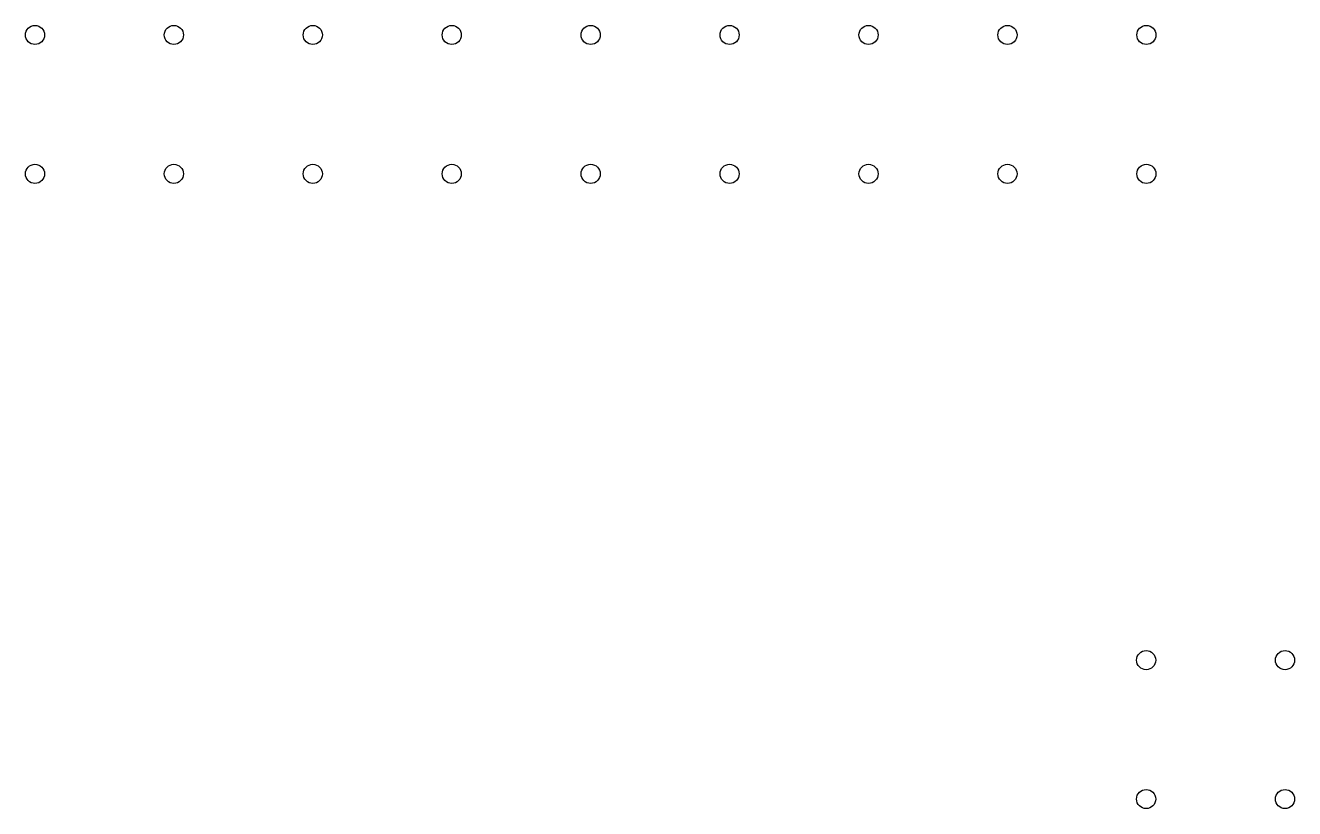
# Model space of a CAD drawing. Extents: x -0.08 to 1.99, y 0.07 to 3.69.
# Drawn here: x 0.943 to 1.857, y 2.343 to 2.907 of the extents above; entities that cross this region are included whole.
import ezdxf

# ---------------------------------------------------------------- set-up
doc = ezdxf.new("R2010")
doc.units = 0
doc.header["$MEASUREMENT"] = 0
doc.layers.add('BLACK', color=7, linetype='CONTINUOUS')

msp = doc.modelspace()

# ---------------------------------------------------------------- linework, layer by layer
at = {"layer": 'BLACK'}
for centre in [(0.95, 2.9), (1.05, 2.9), (1.15, 2.9), (1.25, 2.9), (1.35, 2.9), (1.45, 2.9), (1.55, 2.9), (1.65, 2.9), (1.75, 2.9), (0.95, 2.8), (1.05, 2.8), (1.15, 2.8), (1.25, 2.8), (1.35, 2.8), (1.45, 2.8), (1.55, 2.8), (1.65, 2.8), (1.75, 2.8), (1.7498, 2.45), (1.8498, 2.45), (1.7498, 2.35), (1.8498, 2.35)]:
    msp.add_circle(centre, 0.00689, dxfattribs=at)

doc.saveas('drawing.dxf')
